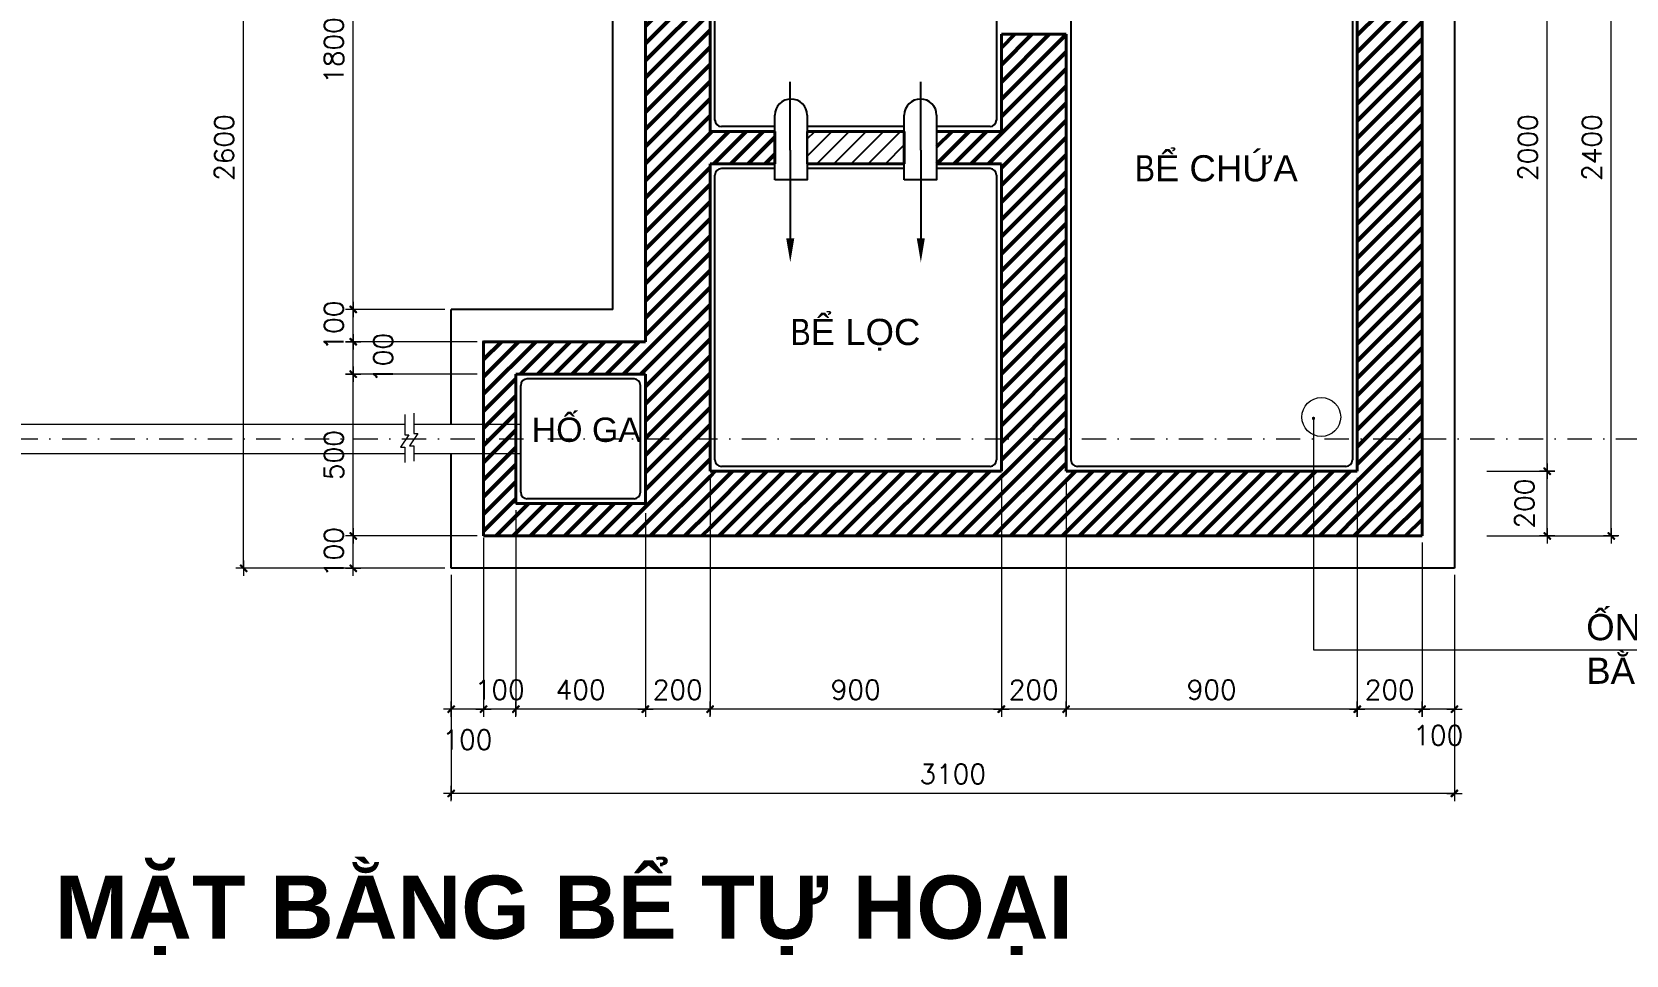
# Model space of a CAD drawing. Header units: millimetres. Extents: x 615730 to 2792744, y 139412 to 597571.
# Drawn here: x 750752 to 760604, y 271320 to 277025 of the extents above; entities that cross this region are included whole.
import ezdxf

# ---------------------------------------------------------------- set-up
doc = ezdxf.new("R2010")
doc.units = ezdxf.units.MM
doc.header["$MEASUREMENT"] = 0
doc.header["$PDMODE"] = 34
doc.linetypes.add('CENTER', pattern=[2, 1.25, -0.25, 0.25, -0.25])
doc.linetypes.add('DASHDOT', pattern=[1, 0.5, -0.25, 0, -0.25])
doc.layers.get('0').update_dxf_attribs({"lineweight": 5})
for name, color, linetype, lineweight in [('B', 4, 'Continuous', 18), ('DIM', 7, 'Continuous', 50), ('KT', 148, 'Continuous', 18), ('NETNGOAITUONG', 1, 'Continuous', 40), ('TIM TRUC', 149, 'DASHDOT', 9), ('VLIEU', 250, 'Continuous', 9)]:
    doc.layers.add(name, color=color, linetype=linetype, lineweight=lineweight)
doc.layers.add('GHICHU', color=40, linetype='Continuous')
doc.layers.add('MB', color=7, linetype='Continuous')
doc.styles.add('AVO', font='', dxfattribs={"height": 200})
doc.styles.add('DIM', font='txt.shx', dxfattribs={"height": 120})
doc.styles.get("Standard").update_dxf_attribs({"font": ''})
doc.styles.add('trung', font='', dxfattribs={"height": 250})
doc.styles.get('AVO').set_extended_font_data('VNI-Helve-Condense')
doc.styles.get('Standard').set_extended_font_data('VNI-Avo')
doc.styles.get('trung').set_extended_font_data('VNI-Helve-Condense')
doc.dimstyles.new('Copy of vu linh50', dxfattribs={"dimscale": 0, "dimtxt": 180, "dimasz": 0.3, "dimexe": 40, "dimexo": 40, "dimgap": 60, "dimtad": 1, "dimdec": 0, "dimlfac": 0.5, "dimtxsty": 'DIM', "dimblk": 'TICK', "dimcen": 250, "dimdle": 40, "dimclrd": 250, "dimclre": 250, "dimclrt": 2, "dimadec": 0, "dimazin": 0, "dimtfac": 1, "dimtdec": 0, "dimtix": 1, "dimtmove": 2, "dimatfit": 3, "dimldrblk": 'DOT', "dimfxl": 1, "dimlwd": -1, "dimlwe": -1, "dimarcsym": 0})
doc.dimstyles.new('vu linh', dxfattribs={"dimscale": 0, "dimtxt": 140, "dimasz": 30, "dimexe": 40, "dimexo": 40, "dimgap": 60, "dimtad": 1, "dimdec": 0, "dimtxsty": 'DIM', "dimblk": 'TICK', "dimcen": 250, "dimdle": 40, "dimclrd": 250, "dimclre": 250, "dimclrt": 2, "dimadec": 0, "dimazin": 0, "dimtfac": 1, "dimtdec": 0, "dimtix": 1, "dimtmove": 2, "dimatfit": 3, "dimldrblk": 'DOT', "dimfxl": 1, "dimlwd": -1, "dimlwe": -1, "dimarcsym": 0})

# ---------------------------------------------------------------- blocks, each defined once
blk = doc.blocks.new('TICK')
at = {"layer": 'B', "ltscale": 3000}
h = blk.add_hatch(color=256, dxfattribs=at)
edge = h.paths.add_edge_path()
edge.add_line((-68.75, -79.36), (-79.36, -68.75))
edge.add_arc((-68.75, -58.15), 15, 135, 225, ccw=False)
edge.add_line((-79.36, -47.54), (47.54, 79.36))
edge.add_arc((58.15, 68.75), 15, 45, 135, ccw=False)
edge.add_line((68.75, 79.36), (79.36, 68.75))
edge.add_arc((68.75, 58.15), 15, -45, 45, ccw=False)
edge.add_line((79.36, 47.54), (-47.54, -79.36))
edge.add_arc((-58.15, -68.75), 15, 225, 315, ccw=False)
for p, q in [((0, 158.16), (0, -158.16)), ((-158.16, 0), (158.16, 0))]:
    blk.add_line(p, q, dxfattribs=at)
blk = doc.blocks.new('*D718')
at = {"layer": 'DEFPOINTS', "color": 0, "ltscale": 10, "transparency": 16777216}
for p in [(759704.6, 274310.1), (760117, 274310.1), (759704.6, 273910.1)]:
    blk.add_point(p, dxfattribs=at)
at = {"layer": 'KT', "color": 250, "ltscale": 10, "transparency": 16777216}
for p, q in [((759744.6, 274310.1), (760157, 274310.1)), ((760117, 273910.4), (760117, 274309.8)), ((759744.6, 273910.1), (760157, 273910.1))]:
    blk.add_line(p, q, dxfattribs=at)
at = {"layer": 'KT', "color": 250, "ltscale": 10, "transparency": 16777216, "xscale": 0.3, "yscale": 0.3, "zscale": 0.3}
for p, rotation in [((760117, 274310.1), 90), ((760117, 273910.1), 270)]:
    blk.add_blockref('TICK', p, dxfattribs=dict(at, rotation=rotation))
at = {"layer": 'KT', "color": 2, "ltscale": 10, "transparency": 16777216, "insert": (759976.5, 274110.1), "char_height": 120, "attachment_point": 5, "rotation": 90, "style": 'DIM'}
blk.add_mtext('200', dxfattribs=at)
blk = doc.blocks.new('_DOT')
at = {"color": 0, "linetype": 'ByBlock'}
blk.add_line((-0.5, 0), (-1, 0), dxfattribs=at)
at = {"color": 0, "linetype": 'ByBlock', "const_width": 0.5}
blk.add_lwpolyline([(-0.25, 0, 1), (0.25, 0, 1)], format="xyb", close=True, dxfattribs=at)
blk = doc.blocks.new('*X631')
at = {"color": 0}
for p, q in [((59070.5, -71815), (59146.9, -71738.5)), ((59070.5, -71762), (59093.9, -71738.5)), ((59100, -71838.5), (59200, -71738.5)), ((59153, -71838.5), (59253, -71738.5)), ((59206, -71838.5), (59306, -71738.5)), ((59259.1, -71838.5), (59359.1, -71738.5)), ((59312.1, -71838.5), (59370.5, -71780.2)), ((59365.1, -71838.5), (59370.5, -71833.2))]:
    blk.add_line(p, q, dxfattribs=at)
blk = doc.blocks.new('*X630')
at = {"color": 0}
for p, q in [((58570.5, -70777), (58759, -70588.5)), ((58570.5, -70724), (58705.9, -70588.5)), ((58570.5, -70671), (58652.9, -70588.5)), ((58570.5, -70617.9), (58599.9, -70588.5)), ((58770.5, -70736.1), (58918.1, -70588.5)), ((58770.5, -70683.1), (58865, -70588.5)), ((58770.5, -70630.1), (58812, -70588.5)), ((58771.1, -70788.5), (58971.1, -70588.5)), ((58824.1, -70788.5), (59024.1, -70588.5)), ((58877.2, -70788.5), (59077.2, -70588.5)), ((58930.2, -70788.5), (59130.2, -70588.5)), ((58983.2, -70788.5), (59183.2, -70588.5)), ((59036.3, -70788.5), (59236.3, -70588.5)), ((59089.3, -70788.5), (59289.3, -70588.5)), ((59142.3, -70788.5), (59342.3, -70588.5)), ((59195.4, -70788.5), (59395.4, -70588.5)), ((59248.4, -70788.5), (59448.4, -70588.5)), ((59301.4, -70788.5), (59501.4, -70588.5)), ((59354.5, -70788.5), (59554.5, -70588.5)), ((59407.5, -70788.5), (59607.5, -70588.5)), ((59460.5, -70788.5), (59660.5, -70588.5)), ((59513.6, -70788.5), (59713.6, -70588.5)), ((59566.6, -70788.5), (59766.6, -70588.5)), ((59619.6, -70788.5), (59819.6, -70588.5)), ((59670.5, -70843.8), (59925.7, -70588.5)), ((59670.5, -70790.7), (59872.7, -70588.5)), ((59678.7, -70888.5), (59978.7, -70588.5)), ((59731.8, -70888.5), (60031.8, -70588.5)), ((59884.8, -70788.5), (60084.8, -70588.5)), ((59937.8, -70788.5), (60137.8, -70588.5)), ((59990.9, -70788.5), (60190.9, -70588.5)), ((60043.9, -70788.5), (60243.9, -70588.5)), ((60096.9, -70788.5), (60296.9, -70588.5)), ((60150, -70788.5), (60350, -70588.5)), ((60203, -70788.5), (60403, -70588.5)), ((60256, -70788.5), (60456, -70588.5)), ((60309.1, -70788.5), (60509.1, -70588.5)), ((60362.1, -70788.5), (60562.1, -70588.5)), ((60415.1, -70788.5), (60615.1, -70588.5)), ((60468.2, -70788.5), (60668.2, -70588.5)), ((60521.2, -70788.5), (60721.2, -70588.5)), ((60574.2, -70788.5), (60770.5, -70592.3)), ((60770.5, -70592.3), (60774.2, -70588.5)), ((60770.5, -70645.3), (60827.3, -70588.5)), ((60770.5, -70698.4), (60880.3, -70588.5)), ((60770.5, -70751.4), (60933.3, -70588.5)), ((58570.5, -70830.1), (58770.5, -70630.1)), ((60770.5, -70804.4), (60970.5, -70604.4)), ((58570.5, -70883.1), (58770.5, -70683.1)), ((60627.3, -70788.5), (60770.5, -70645.3)), ((60770.5, -70857.5), (60970.5, -70657.5)), ((58570.5, -70936.1), (58770.5, -70736.1)), ((60680.3, -70788.5), (60770.5, -70698.4)), ((60770.5, -70910.5), (60970.5, -70710.5)), ((58570.5, -70989.2), (58770.5, -70789.2)), ((60733.3, -70788.5), (60770.5, -70751.4)), ((60770.5, -70963.5), (60970.5, -70763.5)), ((59784.8, -70888.5), (59870.5, -70802.9)), ((60770.5, -71016.6), (60970.5, -70816.6)), ((58570.5, -71042.2), (58770.5, -70842.2)), ((59837.8, -70888.5), (59870.5, -70855.9)), ((60770.5, -71069.6), (60970.5, -70869.6)), ((58570.5, -71095.2), (58770.5, -70895.2)), ((60770.5, -71122.6), (60970.5, -70922.6)), ((58570.5, -71148.3), (58770.5, -70948.3)), ((60770.5, -71175.7), (60970.5, -70975.7)), ((58570.5, -71201.3), (58770.5, -71001.3)), ((60770.5, -71228.7), (60970.5, -71028.7)), ((58570.5, -71254.3), (58770.5, -71054.3)), ((59670.5, -71215), (59846.9, -71038.5)), ((59670.5, -71162), (59793.9, -71038.5)), ((59670.5, -71108.9), (59740.9, -71038.5)), ((59670.5, -71055.9), (59687.8, -71038.5)), ((59670.5, -71268), (59870.5, -71068)), ((60770.5, -71281.7), (60970.5, -71081.7)), ((58570.5, -71307.4), (58770.5, -71107.4)), ((59703, -71288.5), (59870.5, -71121.1)), ((60770.5, -71334.8), (60970.5, -71134.8)), ((58570.5, -71360.4), (58770.5, -71160.4)), ((59756, -71288.5), (59870.5, -71174.1)), ((58570.5, -71413.4), (58770.5, -71213.4)), ((59809.1, -71288.5), (59870.5, -71227.1)), ((60770.5, -71387.8), (60970.5, -71187.8)), ((58570.5, -71466.5), (58770.5, -71266.5)), ((59862.1, -71288.5), (59870.5, -71280.2)), ((60770.5, -71440.8), (60970.5, -71240.8)), ((58570.5, -71519.5), (58770.5, -71319.5)), ((60770.5, -71493.9), (60970.5, -71293.9)), ((58570.5, -71572.5), (58770.5, -71372.5)), ((60770.5, -71546.9), (60970.5, -71346.9)), ((58570.5, -71625.6), (58770.5, -71425.6)), ((60770.5, -71599.9), (60970.5, -71399.9)), ((58570.5, -71678.6), (58770.5, -71478.6)), ((59670.5, -71586.2), (59818.2, -71438.5)), ((59670.5, -71533.2), (59765.1, -71438.5)), ((59670.5, -71480.2), (59712.1, -71438.5)), ((59670.5, -71639.3), (59870.5, -71439.3)), ((60770.5, -71653), (60970.5, -71453)), ((59670.5, -71692.3), (59870.5, -71492.3)), ((60770.5, -71706), (60970.5, -71506)), ((58570.5, -71731.6), (58770.5, -71531.6)), ((59577.3, -71838.5), (59870.5, -71545.3)), ((60770.5, -71759), (60970.5, -71559)), ((58570.5, -71784.7), (58770.5, -71584.7)), ((59630.3, -71838.5), (59870.5, -71598.4)), ((60770.5, -71812.1), (60970.5, -71612.1)), ((58570.5, -71837.7), (58770.5, -71637.7)), ((59670.5, -71851.4), (59870.5, -71651.4)), ((60770.5, -71865.1), (60970.5, -71665.1)), ((58570.5, -71890.7), (58770.5, -71690.7)), ((59670.5, -71904.4), (59870.5, -71704.4)), ((60770.5, -71918.1), (60970.5, -71718.1)), ((58570.5, -71996.8), (58828.7, -71738.5)), ((58570.5, -71943.8), (58775.7, -71738.5)), ((58781.8, -71838.5), (58881.8, -71738.5)), ((58834.8, -71838.5), (58934.8, -71738.5)), ((58887.8, -71838.5), (58970.5, -71755.9)), ((59470.5, -71786.2), (59518.2, -71738.5)), ((59471.2, -71838.5), (59571.2, -71738.5)), ((59524.2, -71838.5), (59624.2, -71738.5)), ((59670.5, -71957.5), (59870.5, -71757.5)), ((60770.5, -71971.2), (60970.5, -71771.2)), ((58940.9, -71838.5), (58970.5, -71808.9)), ((59670.5, -72010.5), (59870.5, -71810.5)), ((60770.5, -72024.2), (60970.5, -71824.2)), ((58570.5, -72049.8), (58770.5, -71849.8)), ((59670.5, -72063.5), (59870.5, -71863.5)), ((58570.5, -72102.9), (58770.5, -71902.9)), ((59670.5, -72116.6), (59870.5, -71916.6)), ((60770.5, -72077.2), (60970.5, -71877.2)), ((58570.5, -72155.9), (58770.5, -71955.9)), ((59670.5, -72169.6), (59870.5, -71969.6)), ((60770.5, -72130.3), (60970.5, -71930.3)), ((58570.5, -72208.9), (58770.5, -72008.9)), ((60770.5, -72183.3), (60970.5, -71983.3)), ((58570.5, -72262), (58770.5, -72062)), ((59670.5, -72222.6), (59870.5, -72022.6)), ((60770.5, -72236.3), (60970.5, -72036.3)), ((58570.5, -72315), (58770.5, -72115)), ((59670.5, -72275.7), (59870.5, -72075.7)), ((60770.5, -72289.4), (60970.5, -72089.4)), ((58570.5, -72368), (58770.5, -72168)), ((59670.5, -72328.7), (59870.5, -72128.7)), ((60770.5, -72342.4), (60970.5, -72142.4)), ((59670.5, -72381.7), (59870.5, -72181.7)), ((60770.5, -72395.4), (60970.5, -72195.4)), ((58570.5, -72421.1), (58770.5, -72221.1)), ((59670.5, -72434.8), (59870.5, -72234.8)), ((60770.5, -72448.5), (60970.5, -72248.5)), ((58570.5, -72474.1), (58770.5, -72274.1)), ((59670.5, -72487.8), (59870.5, -72287.8)), ((60770.5, -72501.5), (60970.5, -72301.5)), ((58570.5, -72527.1), (58770.5, -72327.1)), ((59670.5, -72540.8), (59870.5, -72340.8)), ((60770.5, -72554.5), (60970.5, -72354.5)), ((58070.5, -72549.8), (58231.8, -72388.5)), ((58070.5, -72496.8), (58178.7, -72388.5)), ((58070.5, -72443.8), (58125.7, -72388.5)), ((58070.5, -72390.7), (58072.7, -72388.5)), ((58184.8, -72488.5), (58284.8, -72388.5)), ((58237.8, -72488.5), (58337.8, -72388.5)), ((58290.9, -72488.5), (58390.9, -72388.5)), ((58343.9, -72488.5), (58443.9, -72388.5)), ((58396.9, -72488.5), (58496.9, -72388.5)), ((58450, -72488.5), (58550, -72388.5)), ((58570.5, -72580.2), (58770.5, -72380.2)), ((59670.5, -72593.9), (59870.5, -72393.9)), ((60770.5, -72607.5), (60970.5, -72407.5)), ((58503, -72488.5), (58570.5, -72421.1)), ((58570.5, -72633.2), (58770.5, -72433.2)), ((59670.5, -72646.9), (59870.5, -72446.9)), ((60770.5, -72660.6), (60970.5, -72460.6)), ((58070.5, -72602.9), (58170.5, -72502.9)), ((58556, -72488.5), (58570.5, -72474.1)), ((58570.5, -72686.2), (58770.5, -72486.2)), ((59670.5, -72699.9), (59870.5, -72499.9)), ((60770.5, -72713.6), (60970.5, -72513.6)), ((58070.5, -72655.9), (58170.5, -72555.9)), ((58570.5, -72739.3), (58770.5, -72539.3)), ((59670.5, -72753), (59870.5, -72553)), ((58070.5, -72708.9), (58170.5, -72608.9)), ((58570.5, -72792.3), (58770.5, -72592.3)), ((59487.9, -72988.5), (59870.5, -72606)), ((60770.5, -72766.6), (60970.5, -72566.6)), ((58070.5, -72762), (58170.5, -72662)), ((58570.5, -72845.3), (58770.5, -72645.3)), ((59540.9, -72988.5), (59870.5, -72659)), ((60770.5, -72819.7), (60970.5, -72619.7)), ((58570.5, -72898.4), (58770.5, -72698.4)), ((59594, -72988.5), (59870.5, -72712.1)), ((60770.5, -72872.7), (60970.5, -72672.7)), ((58070.5, -72815), (58170.5, -72715)), ((58570.5, -72951.4), (58770.5, -72751.4)), ((60770.5, -72925.7), (60970.5, -72725.7)), ((58070.5, -72868), (58170.5, -72768)), ((58586.3, -72988.5), (58770.5, -72804.4)), ((58770.5, -72804.4), (58786.3, -72788.5)), ((58770.5, -72857.5), (58839.4, -72788.5)), ((58770.5, -72910.5), (58892.4, -72788.5)), ((58770.5, -72963.5), (58945.4, -72788.5)), ((58798.5, -72988.5), (58998.5, -72788.5)), ((58851.5, -72988.5), (59051.5, -72788.5)), ((58904.5, -72988.5), (59104.5, -72788.5)), ((58957.6, -72988.5), (59157.6, -72788.5)), ((59010.6, -72988.5), (59210.6, -72788.5)), ((59063.6, -72988.5), (59263.6, -72788.5)), ((59116.7, -72988.5), (59316.7, -72788.5)), ((59169.7, -72988.5), (59369.7, -72788.5)), ((59222.7, -72988.5), (59422.7, -72788.5)), ((59275.8, -72988.5), (59475.8, -72788.5)), ((59328.8, -72988.5), (59528.8, -72788.5)), ((59381.8, -72988.5), (59581.8, -72788.5)), ((59434.9, -72988.5), (59634.9, -72788.5)), ((59647, -72988.5), (59870.5, -72765.1)), ((59700, -72988.5), (59900, -72788.5)), ((59753.1, -72988.5), (59953.1, -72788.5)), ((59806.1, -72988.5), (60006.1, -72788.5)), ((59859.1, -72988.5), (60059.1, -72788.5)), ((59912.2, -72988.5), (60112.2, -72788.5)), ((59965.2, -72988.5), (60165.2, -72788.5)), ((60018.2, -72988.5), (60218.2, -72788.5)), ((60071.3, -72988.5), (60271.3, -72788.5)), ((60124.3, -72988.5), (60324.3, -72788.5)), ((60177.3, -72988.5), (60377.3, -72788.5)), ((60230.4, -72988.5), (60430.4, -72788.5)), ((60283.4, -72988.5), (60483.4, -72788.5)), ((60336.4, -72988.5), (60536.4, -72788.5)), ((60389.5, -72988.5), (60589.5, -72788.5)), ((60442.5, -72988.5), (60642.5, -72788.5)), ((60495.5, -72988.5), (60695.5, -72788.5)), ((60548.6, -72988.5), (60748.6, -72788.5)), ((60770.5, -72978.8), (60970.5, -72778.8)), ((58070.5, -72921.1), (58170.5, -72821.1)), ((58639.4, -72988.5), (58770.5, -72857.5)), ((60601.6, -72988.5), (60770.5, -72819.7)), ((60813.7, -72988.5), (60970.5, -72831.8)), ((58070.5, -72974.1), (58170.5, -72874.1)), ((58109.1, -72988.5), (58209.1, -72888.5)), ((58162.1, -72988.5), (58262.1, -72888.5)), ((58215.1, -72988.5), (58315.1, -72888.5)), ((58268.2, -72988.5), (58368.2, -72888.5)), ((58321.2, -72988.5), (58421.2, -72888.5)), ((58374.2, -72988.5), (58474.2, -72888.5)), ((58427.3, -72988.5), (58527.3, -72888.5)), ((58480.3, -72988.5), (58570.5, -72898.4)), ((60654.6, -72988.5), (60770.5, -72872.7)), ((60866.8, -72988.5), (60970.5, -72884.8)), ((58533.3, -72988.5), (58570.5, -72951.4)), ((58692.4, -72988.5), (58770.5, -72910.5)), ((60707.7, -72988.5), (60770.5, -72925.7)), ((60919.8, -72988.5), (60970.5, -72937.9)), ((58745.4, -72988.5), (58770.5, -72963.5)), ((60760.7, -72988.5), (60770.5, -72978.8))]:
    blk.add_line(p, q, dxfattribs=at)
blk = doc.blocks.new('*D641')
at = {"layer": 'DEFPOINTS', "color": 0, "ltscale": 10, "transparency": 16777216}
for p in [(759756.6, 278710.1), (760512.6, 278710.1), (759756.6, 273910.1)]:
    blk.add_point(p, dxfattribs=at)
at = {"layer": 'KT', "color": 250, "ltscale": 10, "transparency": 16777216}
for p, q in [((759796.6, 278710.1), (760552.6, 278710.1)), ((760512.6, 273910.4), (760512.6, 278709.8)), ((759796.6, 273910.1), (760552.6, 273910.1))]:
    blk.add_line(p, q, dxfattribs=at)
at = {"layer": 'KT', "color": 250, "ltscale": 10, "transparency": 16777216, "xscale": 0.3, "yscale": 0.3, "zscale": 0.3}
for p, rotation in [((760512.6, 278710.1), 90), ((760512.6, 273910.1), 270)]:
    blk.add_blockref('TICK', p, dxfattribs=dict(at, rotation=rotation))
at = {"layer": 'KT', "color": 2, "ltscale": 10, "transparency": 16777216, "insert": (760392.6, 276310.1), "char_height": 120, "attachment_point": 5, "rotation": 90, "style": 'DIM'}
blk.add_mtext('2400', dxfattribs=at)
blk = doc.blocks.new('*D642')
at = {"layer": 'DEFPOINTS', "color": 0, "ltscale": 10, "transparency": 16777216}
for p in [(759704.6, 278310.1), (760117, 278310.1), (759704.6, 274310.1)]:
    blk.add_point(p, dxfattribs=at)
at = {"layer": 'KT', "color": 250, "ltscale": 10, "transparency": 16777216}
for p, q in [((759744.6, 278310.1), (760157, 278310.1)), ((760117, 274310.4), (760117, 278309.8)), ((759744.6, 274310.1), (760157, 274310.1))]:
    blk.add_line(p, q, dxfattribs=at)
at = {"layer": 'KT', "color": 250, "ltscale": 10, "transparency": 16777216, "xscale": 0.3, "yscale": 0.3, "zscale": 0.3}
for p, rotation in [((760117, 278310.1), 90), ((760117, 274310.1), 270)]:
    blk.add_blockref('TICK', p, dxfattribs=dict(at, rotation=rotation))
at = {"layer": 'KT', "color": 2, "ltscale": 10, "transparency": 16777216, "insert": (759997, 276310.1), "char_height": 120, "attachment_point": 5, "rotation": 90, "style": 'DIM'}
blk.add_mtext('2000', dxfattribs=at)
blk = doc.blocks.new('*D643')
at = {"layer": 'DEFPOINTS', "color": 0, "ltscale": 10, "transparency": 16777216}
for p in [(759343.2, 273910.1), (759543.2, 273710.1), (759343.2, 272839.6)]:
    blk.add_point(p, dxfattribs=at)
at = {"layer": 'KT', "color": 250, "ltscale": 10, "transparency": 16777216}
for p, q in [((759343.2, 273870.1), (759343.2, 272799.6)), ((759543.2, 273670.1), (759543.2, 272799.6)), ((759542.9, 272839.6), (759343.5, 272839.6))]:
    blk.add_line(p, q, dxfattribs=at)
at = {"layer": 'KT', "color": 250, "ltscale": 10, "transparency": 16777216, "xscale": 0.3, "yscale": 0.3, "zscale": 0.3, "rotation": 180}
blk.add_blockref('TICK', (759343.2, 272839.6), dxfattribs=at)
at = {"layer": 'KT', "color": 250, "ltscale": 10, "transparency": 16777216, "xscale": 0.3, "yscale": 0.3, "zscale": 0.3}
blk.add_blockref('TICK', (759543.2, 272839.6), dxfattribs=at)
at = {"layer": 'KT', "color": 2, "ltscale": 10, "transparency": 16777216, "insert": (759443.2, 272677.7), "char_height": 120, "attachment_point": 5, "style": 'DIM'}
blk.add_mtext('100', dxfattribs=at)
blk = doc.blocks.new('*D644')
at = {"layer": 'DEFPOINTS', "color": 0, "ltscale": 10, "transparency": 16777216}
for p in [(758943.2, 274310.1), (759343.2, 273910.1), (758943.2, 272839.6)]:
    blk.add_point(p, dxfattribs=at)
at = {"layer": 'KT', "color": 250, "ltscale": 10, "transparency": 16777216}
for p, q in [((758943.2, 274270.1), (758943.2, 272799.6)), ((759343.2, 273870.1), (759343.2, 272799.6)), ((759342.9, 272839.6), (758943.5, 272839.6))]:
    blk.add_line(p, q, dxfattribs=at)
at = {"layer": 'KT', "color": 250, "ltscale": 10, "transparency": 16777216, "xscale": 0.3, "yscale": 0.3, "zscale": 0.3, "rotation": 180}
blk.add_blockref('TICK', (758943.2, 272839.6), dxfattribs=at)
at = {"layer": 'KT', "color": 250, "ltscale": 10, "transparency": 16777216, "xscale": 0.3, "yscale": 0.3, "zscale": 0.3}
blk.add_blockref('TICK', (759343.2, 272839.6), dxfattribs=at)
at = {"layer": 'KT', "color": 2, "ltscale": 10, "transparency": 16777216, "insert": (759143.2, 272959.6), "char_height": 120, "attachment_point": 5, "style": 'DIM'}
blk.add_mtext('200', dxfattribs=at)
blk = doc.blocks.new('*D645')
at = {"layer": 'DEFPOINTS', "color": 0, "ltscale": 10, "transparency": 16777216}
for p in [(757143.2, 274310.1), (758943.2, 274310.1), (757143.2, 272839.6)]:
    blk.add_point(p, dxfattribs=at)
at = {"layer": 'KT', "color": 250, "ltscale": 10, "transparency": 16777216}
for p, q in [((757143.2, 274270.1), (757143.2, 272799.6)), ((758943.2, 274270.1), (758943.2, 272799.6)), ((758942.9, 272839.6), (757143.5, 272839.6))]:
    blk.add_line(p, q, dxfattribs=at)
at = {"layer": 'KT', "color": 250, "ltscale": 10, "transparency": 16777216, "xscale": 0.3, "yscale": 0.3, "zscale": 0.3, "rotation": 180}
blk.add_blockref('TICK', (757143.2, 272839.6), dxfattribs=at)
at = {"layer": 'KT', "color": 250, "ltscale": 10, "transparency": 16777216, "xscale": 0.3, "yscale": 0.3, "zscale": 0.3}
blk.add_blockref('TICK', (758943.2, 272839.6), dxfattribs=at)
at = {"layer": 'KT', "color": 2, "ltscale": 10, "transparency": 16777216, "insert": (758043.2, 272959.6), "char_height": 120, "attachment_point": 5, "style": 'DIM'}
blk.add_mtext('900', dxfattribs=at)
blk = doc.blocks.new('*D646')
at = {"layer": 'DEFPOINTS', "color": 0, "ltscale": 10, "transparency": 16777216}
for p in [(756743.2, 274310.1), (757143.2, 274310.1), (756743.2, 272839.6)]:
    blk.add_point(p, dxfattribs=at)
at = {"layer": 'KT', "color": 250, "ltscale": 10, "transparency": 16777216}
for p, q in [((756743.2, 274270.1), (756743.2, 272799.6)), ((757143.2, 274270.1), (757143.2, 272799.6)), ((756742.9, 272839.6), (756742.6, 272839.6)), ((757143.2, 272839.6), (756743.2, 272839.6)), ((757143.5, 272839.6), (757143.8, 272839.6))]:
    blk.add_line(p, q, dxfattribs=at)
at = {"layer": 'KT', "color": 250, "ltscale": 10, "transparency": 16777216, "xscale": 0.3, "yscale": 0.3, "zscale": 0.3}
blk.add_blockref('TICK', (756743.2, 272839.6), dxfattribs=at)
at = {"layer": 'KT', "color": 250, "ltscale": 10, "transparency": 16777216, "xscale": 0.3, "yscale": 0.3, "zscale": 0.3, "rotation": 180}
blk.add_blockref('TICK', (757143.2, 272839.6), dxfattribs=at)
at = {"layer": 'KT', "color": 2, "ltscale": 10, "transparency": 16777216, "insert": (756943.2, 272959.6), "char_height": 120, "attachment_point": 5, "style": 'DIM'}
blk.add_mtext('200', dxfattribs=at)
blk = doc.blocks.new('*D647')
at = {"layer": 'DEFPOINTS', "color": 0, "ltscale": 10, "transparency": 16777216}
for p in [(754943.2, 274310.1), (756743.2, 274310.1), (754943.2, 272839.6)]:
    blk.add_point(p, dxfattribs=at)
at = {"layer": 'KT', "color": 250, "ltscale": 10, "transparency": 16777216}
for p, q in [((754943.2, 274270.1), (754943.2, 272799.6)), ((756743.2, 274270.1), (756743.2, 272799.6)), ((756742.9, 272839.6), (754943.5, 272839.6))]:
    blk.add_line(p, q, dxfattribs=at)
at = {"layer": 'KT', "color": 250, "ltscale": 10, "transparency": 16777216, "xscale": 0.3, "yscale": 0.3, "zscale": 0.3, "rotation": 180}
blk.add_blockref('TICK', (754943.2, 272839.6), dxfattribs=at)
at = {"layer": 'KT', "color": 250, "ltscale": 10, "transparency": 16777216, "xscale": 0.3, "yscale": 0.3, "zscale": 0.3}
blk.add_blockref('TICK', (756743.2, 272839.6), dxfattribs=at)
at = {"layer": 'KT', "color": 2, "ltscale": 10, "transparency": 16777216, "insert": (755843.2, 272959.6), "char_height": 120, "attachment_point": 5, "style": 'DIM'}
blk.add_mtext('900', dxfattribs=at)
blk = doc.blocks.new('*D648')
at = {"layer": 'DEFPOINTS', "color": 0, "ltscale": 10, "transparency": 16777216}
for p in [(754943.2, 274310.1), (754543.2, 274090.5), (754543.2, 272839.6)]:
    blk.add_point(p, dxfattribs=at)
at = {"layer": 'KT', "color": 250, "ltscale": 10, "transparency": 16777216}
for p, q in [((754943.2, 274270.1), (754943.2, 272799.6)), ((754543.2, 274050.5), (754543.2, 272799.6)), ((754542.9, 272839.6), (754542.6, 272839.6)), ((754943.2, 272839.6), (754543.2, 272839.6)), ((754943.5, 272839.6), (754943.8, 272839.6))]:
    blk.add_line(p, q, dxfattribs=at)
at = {"layer": 'KT', "color": 250, "ltscale": 10, "transparency": 16777216, "xscale": 0.3, "yscale": 0.3, "zscale": 0.3}
blk.add_blockref('TICK', (754543.2, 272839.6), dxfattribs=at)
at = {"layer": 'KT', "color": 250, "ltscale": 10, "transparency": 16777216, "xscale": 0.3, "yscale": 0.3, "zscale": 0.3, "rotation": 180}
blk.add_blockref('TICK', (754943.2, 272839.6), dxfattribs=at)
at = {"layer": 'KT', "color": 2, "ltscale": 10, "transparency": 16777216, "insert": (754743.2, 272959.6), "char_height": 120, "attachment_point": 5, "style": 'DIM'}
blk.add_mtext('200', dxfattribs=at)
blk = doc.blocks.new('*D649')
at = {"layer": 'DEFPOINTS', "color": 0, "ltscale": 10, "transparency": 16777216}
for p in [(753743.2, 274110.1), (754543.2, 274090.5), (753743.2, 272839.6)]:
    blk.add_point(p, dxfattribs=at)
at = {"layer": 'KT', "color": 250, "ltscale": 10, "transparency": 16777216}
for p, q in [((753743.2, 274070.1), (753743.2, 272799.6)), ((754543.2, 274050.5), (754543.2, 272799.6)), ((754542.9, 272839.6), (753743.5, 272839.6))]:
    blk.add_line(p, q, dxfattribs=at)
at = {"layer": 'KT', "color": 250, "ltscale": 10, "transparency": 16777216, "xscale": 0.3, "yscale": 0.3, "zscale": 0.3, "rotation": 180}
blk.add_blockref('TICK', (753743.2, 272839.6), dxfattribs=at)
at = {"layer": 'KT', "color": 250, "ltscale": 10, "transparency": 16777216, "xscale": 0.3, "yscale": 0.3, "zscale": 0.3}
blk.add_blockref('TICK', (754543.2, 272839.6), dxfattribs=at)
at = {"layer": 'KT', "color": 2, "ltscale": 10, "transparency": 16777216, "insert": (754143.2, 272959.6), "char_height": 120, "attachment_point": 5, "style": 'DIM'}
blk.add_mtext('400', dxfattribs=at)
blk = doc.blocks.new('*D650')
at = {"layer": 'DEFPOINTS', "color": 0, "ltscale": 10, "transparency": 16777216}
for p in [(753743.2, 274110.1), (753543.2, 273939), (753543.2, 272839.6)]:
    blk.add_point(p, dxfattribs=at)
at = {"layer": 'KT', "color": 250, "ltscale": 10, "transparency": 16777216}
for p, q in [((753743.2, 274070.1), (753743.2, 272799.6)), ((753543.2, 273899), (753543.2, 272799.6)), ((753542.9, 272839.6), (753542.6, 272839.6)), ((753743.2, 272839.6), (753543.2, 272839.6)), ((753743.5, 272839.6), (753743.8, 272839.6))]:
    blk.add_line(p, q, dxfattribs=at)
at = {"layer": 'KT', "color": 250, "ltscale": 10, "transparency": 16777216, "xscale": 0.3, "yscale": 0.3, "zscale": 0.3}
blk.add_blockref('TICK', (753543.2, 272839.6), dxfattribs=at)
at = {"layer": 'KT', "color": 250, "ltscale": 10, "transparency": 16777216, "xscale": 0.3, "yscale": 0.3, "zscale": 0.3, "rotation": 180}
blk.add_blockref('TICK', (753743.2, 272839.6), dxfattribs=at)
at = {"layer": 'KT', "color": 2, "ltscale": 10, "transparency": 16777216, "insert": (753643.2, 272959.6), "char_height": 120, "attachment_point": 5, "style": 'DIM'}
blk.add_mtext('100', dxfattribs=at)
blk = doc.blocks.new('*D651')
at = {"layer": 'DEFPOINTS', "color": 0, "ltscale": 10, "transparency": 16777216}
for p in [(753543.2, 273939), (753343.2, 273710.1), (753343.2, 272839.6)]:
    blk.add_point(p, dxfattribs=at)
at = {"layer": 'KT', "color": 250, "ltscale": 10, "transparency": 16777216}
for p, q in [((753543.2, 273899), (753543.2, 272799.6)), ((753343.2, 273670.1), (753343.2, 272799.6)), ((753542.9, 272839.6), (753343.5, 272839.6))]:
    blk.add_line(p, q, dxfattribs=at)
at = {"layer": 'KT', "color": 250, "ltscale": 10, "transparency": 16777216, "xscale": 0.3, "yscale": 0.3, "zscale": 0.3, "rotation": 180}
blk.add_blockref('TICK', (753343.2, 272839.6), dxfattribs=at)
at = {"layer": 'KT', "color": 250, "ltscale": 10, "transparency": 16777216, "xscale": 0.3, "yscale": 0.3, "zscale": 0.3}
blk.add_blockref('TICK', (753543.2, 272839.6), dxfattribs=at)
at = {"layer": 'KT', "color": 2, "ltscale": 10, "transparency": 16777216, "insert": (753443.2, 272651), "char_height": 120, "attachment_point": 5, "style": 'DIM'}
blk.add_mtext('100', dxfattribs=at)
blk = doc.blocks.new('*D655')
at = {"layer": 'DEFPOINTS', "color": 0, "ltscale": 10, "transparency": 16777216}
for p in [(753343.2, 273670.1), (759543.2, 273670.1), (753343.2, 272319.1)]:
    blk.add_point(p, dxfattribs=at)
at = {"layer": 'KT', "color": 250, "ltscale": 10, "transparency": 16777216}
for p, q in [((753343.2, 273630.1), (753343.2, 272279.1)), ((759543.2, 273630.1), (759543.2, 272279.1)), ((759542.9, 272319.1), (753343.5, 272319.1))]:
    blk.add_line(p, q, dxfattribs=at)
at = {"layer": 'KT', "color": 250, "ltscale": 10, "transparency": 16777216, "xscale": 0.3, "yscale": 0.3, "zscale": 0.3, "rotation": 180}
blk.add_blockref('TICK', (753343.2, 272319.1), dxfattribs=at)
at = {"layer": 'KT', "color": 250, "ltscale": 10, "transparency": 16777216, "xscale": 0.3, "yscale": 0.3, "zscale": 0.3}
blk.add_blockref('TICK', (759543.2, 272319.1), dxfattribs=at)
at = {"layer": 'KT', "color": 2, "ltscale": 10, "transparency": 16777216, "insert": (756443.2, 272439.1), "char_height": 120, "attachment_point": 5, "style": 'DIM'}
blk.add_mtext('3100', dxfattribs=at)
blk = doc.blocks.new('*D660')
at = {"layer": 'DEFPOINTS', "color": 0, "ltscale": 10, "transparency": 16777216}
for p in [(752737.8, 273910), (753543.2, 273910), (753343.2, 273710.1)]:
    blk.add_point(p, dxfattribs=at)
at = {"layer": 'KT', "color": 250, "ltscale": 10, "transparency": 16777216}
for p, q in [((753503.2, 273910), (752697.8, 273910)), ((752737.8, 273910.3), (752737.8, 273910.6)), ((752737.8, 273710.1), (752737.8, 273910)), ((753303.2, 273710.1), (752697.8, 273710.1)), ((752737.8, 273709.8), (752737.8, 273709.5))]:
    blk.add_line(p, q, dxfattribs=at)
at = {"layer": 'KT', "color": 250, "ltscale": 10, "transparency": 16777216, "xscale": 0.3, "yscale": 0.3, "zscale": 0.3}
for p, rotation in [((752737.8, 273910), 270), ((752737.8, 273710.1), 90)]:
    blk.add_blockref('TICK', p, dxfattribs=dict(at, rotation=rotation))
at = {"layer": 'KT', "color": 2, "ltscale": 10, "transparency": 16777216, "insert": (752617.8, 273810.1), "char_height": 120, "attachment_point": 5, "rotation": 90, "style": 'DIM'}
blk.add_mtext('100', dxfattribs=at)
blk = doc.blocks.new('*D661')
at = {"layer": 'DEFPOINTS', "color": 0, "ltscale": 10, "transparency": 16777216}
for p in [(752737.8, 274910.1), (753543.2, 274910.1), (753543.2, 273910)]:
    blk.add_point(p, dxfattribs=at)
at = {"layer": 'KT', "color": 250, "ltscale": 10, "transparency": 16777216}
for p, q in [((753503.2, 274910.1), (752697.8, 274910.1)), ((752737.8, 273910.3), (752737.8, 274909.8)), ((753503.2, 273910), (752697.8, 273910))]:
    blk.add_line(p, q, dxfattribs=at)
at = {"layer": 'KT', "color": 250, "ltscale": 10, "transparency": 16777216, "xscale": 0.3, "yscale": 0.3, "zscale": 0.3}
for p, rotation in [((752737.8, 274910.1), 90), ((752737.8, 273910), 270)]:
    blk.add_blockref('TICK', p, dxfattribs=dict(at, rotation=rotation))
at = {"layer": 'KT', "color": 2, "ltscale": 10, "transparency": 16777216, "insert": (752617.8, 274410.1), "char_height": 120, "attachment_point": 5, "rotation": 90, "style": 'DIM'}
blk.add_mtext('500', dxfattribs=at)
blk = doc.blocks.new('*D662')
at = {"layer": 'DEFPOINTS', "color": 0, "ltscale": 10, "transparency": 16777216}
for p in [(752737.8, 275110.1), (753543.2, 275110.1), (753543.2, 274910.1)]:
    blk.add_point(p, dxfattribs=at)
at = {"layer": 'KT', "color": 250, "ltscale": 10, "transparency": 16777216}
for p, q in [((753503.2, 275110.1), (752697.8, 275110.1)), ((752737.8, 274910.4), (752737.8, 275109.8)), ((753503.2, 274910.1), (752697.8, 274910.1))]:
    blk.add_line(p, q, dxfattribs=at)
at = {"layer": 'KT', "color": 250, "ltscale": 10, "transparency": 16777216, "xscale": 0.3, "yscale": 0.3, "zscale": 0.3}
for p, rotation in [((752737.8, 275110.1), 90), ((752737.8, 274910.1), 270)]:
    blk.add_blockref('TICK', p, dxfattribs=dict(at, rotation=rotation))
at = {"layer": 'KT', "color": 2, "ltscale": 10, "transparency": 16777216, "insert": (752922.8, 275010.1), "char_height": 120, "attachment_point": 5, "rotation": 90, "style": 'DIM'}
blk.add_mtext('100', dxfattribs=at)
blk = doc.blocks.new('*D663')
at = {"layer": 'DEFPOINTS', "color": 0, "ltscale": 10, "transparency": 16777216}
for p in [(752737.8, 278710.1), (754543.2, 278710.1), (753543.2, 275110.1)]:
    blk.add_point(p, dxfattribs=at)
at = {"layer": 'KT', "color": 250, "ltscale": 10, "transparency": 16777216}
for p, q in [((754503.2, 278710.1), (752697.8, 278710.1)), ((752737.8, 275110.4), (752737.8, 278709.8)), ((753503.2, 275110.1), (752697.8, 275110.1))]:
    blk.add_line(p, q, dxfattribs=at)
at = {"layer": 'KT', "color": 250, "ltscale": 10, "transparency": 16777216, "xscale": 0.3, "yscale": 0.3, "zscale": 0.3}
for p, rotation in [((752737.8, 278710.1), 90), ((752737.8, 275110.1), 270)]:
    blk.add_blockref('TICK', p, dxfattribs=dict(at, rotation=rotation))
at = {"layer": 'KT', "color": 2, "ltscale": 10, "transparency": 16777216, "insert": (752617.8, 276910.1), "char_height": 120, "attachment_point": 5, "rotation": 90, "style": 'DIM'}
blk.add_mtext('1800', dxfattribs=at)
blk = doc.blocks.new('*D665')
at = {"layer": 'DEFPOINTS', "color": 0, "ltscale": 10, "transparency": 16777216}
for p in [(752737.8, 275310.1), (753343.2, 275310.1), (753343.2, 275110.1)]:
    blk.add_point(p, dxfattribs=at)
at = {"layer": 'KT', "color": 250, "ltscale": 10, "transparency": 16777216}
for p, q in [((753303.2, 275310.1), (752697.8, 275310.1)), ((752737.8, 275310.4), (752737.8, 275310.7)), ((752737.8, 275110.1), (752737.8, 275310.1)), ((753303.2, 275110.1), (752697.8, 275110.1)), ((752737.8, 275109.8), (752737.8, 275109.5))]:
    blk.add_line(p, q, dxfattribs=at)
at = {"layer": 'KT', "color": 250, "ltscale": 10, "transparency": 16777216, "xscale": 0.3, "yscale": 0.3, "zscale": 0.3}
for p, rotation in [((752737.8, 275310.1), 270), ((752737.8, 275110.1), 90)]:
    blk.add_blockref('TICK', p, dxfattribs=dict(at, rotation=rotation))
at = {"layer": 'KT', "color": 2, "ltscale": 10, "transparency": 16777216, "insert": (752617.8, 275210.1), "char_height": 120, "attachment_point": 5, "rotation": 90, "style": 'DIM'}
blk.add_mtext('100', dxfattribs=at)
blk = doc.blocks.new('*D666')
at = {"layer": 'DEFPOINTS', "color": 0, "ltscale": 10, "transparency": 16777216}
for p in [(752060.4, 278910.1), (753000.5, 278910.1), (753000.5, 273710.1)]:
    blk.add_point(p, dxfattribs=at)
at = {"layer": 'KT', "color": 250, "ltscale": 10, "transparency": 16777216}
for p, q in [((752960.5, 278910.1), (752020.4, 278910.1)), ((752060.4, 273710.4), (752060.4, 278909.8)), ((752960.5, 273710.1), (752020.4, 273710.1))]:
    blk.add_line(p, q, dxfattribs=at)
at = {"layer": 'KT', "color": 250, "ltscale": 10, "transparency": 16777216, "xscale": 0.3, "yscale": 0.3, "zscale": 0.3}
for p, rotation in [((752060.4, 278910.1), 90), ((752060.4, 273710.1), 270)]:
    blk.add_blockref('TICK', p, dxfattribs=dict(at, rotation=rotation))
at = {"layer": 'KT', "color": 2, "ltscale": 10, "transparency": 16777216, "insert": (751940.4, 276310.1), "char_height": 120, "attachment_point": 5, "rotation": 90, "style": 'DIM'}
blk.add_mtext('2600', dxfattribs=at)

msp = doc.modelspace()

# ---------------------------------------------------------------- linework, layer by layer
at = {"layer": 'KT', "ltscale": 10}
for p, q in [((749232.4, 274600.1), (753057.2, 274600.1)), ((753112.7, 274600.1), (753773.2, 274600.1)), ((749230.9, 274420.1), (753057.2, 274420.1)), ((753112.7, 274420.1), (753773.2, 274420.1))]:
    msp.add_line(p, q, dxfattribs=at)
msp.add_circle((758720.4, 274645.1), 120, dxfattribs=at)
at = {"layer": 'MB', "color": 2}
for p, q in [((754343.2, 275310.1), (754343.2, 278910.1)), ((759543.2, 278910.1), (759543.2, 273710.1)), ((754343.2, 275310.1), (753343.2, 275310.1)), ((753343.2, 274600.1), (753343.2, 275310.1)), ((753343.2, 273710.1), (753343.2, 274420.1)), ((759543.2, 273710.1), (753343.2, 273710.1))]:
    msp.add_line(p, q, dxfattribs=at)
at = {"layer": 'MB', "color": 1}
for p, q in [((754973.2, 276480.1), (754973.2, 278240.1)), ((756713.2, 278240.1), (756713.2, 276480.1)), ((757173.2, 278240.1), (757173.2, 274380.1)), ((758913.2, 278240.1), (758913.2, 275074.6)), ((755343.2, 276440.1), (755013.2, 276440.1)), ((756143.2, 276440.1), (755543.2, 276440.1)), ((756673.2, 276440.1), (756343.2, 276440.1)), ((755343.2, 276180.1), (755013.2, 276180.1)), ((756143.2, 276180.1), (755543.2, 276180.1)), ((756673.2, 276180.1), (756343.2, 276180.1)), ((754973.2, 274380.1), (754973.2, 276140.1)), ((756713.2, 276140.1), (756713.2, 274380.1)), ((758913.2, 275074.6), (758913.2, 274380.1)), ((753773.2, 274180.1), (753773.2, 274840.1)), ((754473.2, 274880.1), (753813.2, 274880.1)), ((754513.2, 274180.1), (754513.2, 274840.1)), ((756673.2, 274340.1), (755013.2, 274340.1)), ((758873.2, 274340.1), (757213.2, 274340.1)), ((754473.2, 274140.1), (753813.2, 274140.1))]:
    msp.add_line(p, q, dxfattribs=at)
at = {"layer": 'MB', "color": 5}
for p, q in [((755438.7, 276294.8), (755438.7, 276716.5)), ((756245.6, 276294.8), (756245.6, 276716.5)), ((755438.7, 276294.8), (755438.7, 275717.6)), ((756245.6, 276294.8), (756245.6, 275717.6))]:
    msp.add_line(p, q, dxfattribs=at)
at = {"layer": 'MB', "color": 6}
for p, q in [((755543.2, 276210.1), (755543.2, 276410.1)), ((756343.2, 276410.1), (756343.2, 276210.1))]:
    msp.add_line(p, q, dxfattribs=at)
at = {"layer": 'MB', "color": 2}
for points in [[(755343.2, 276110.1), (755343.2, 276510.1)], [(755543.2, 276510.1), (755543.2, 276110.1), (755343.2, 276110.1)], [(756143.2, 276110.1), (756143.2, 276510.1)], [(756343.2, 276510.1), (756343.2, 276110.1), (756143.2, 276110.1)]]:
    msp.add_lwpolyline(points, dxfattribs=at)
at = {"layer": 'MB', "color": 5}
for points in [[(755438.7, 275750.2, 50, 0, 0), (755438.7, 275601.3, 0, 0, 0)], [(756245.6, 275750.2, 50, 0, 0), (756245.6, 275601.3, 0, 0, 0)]]:
    msp.add_lwpolyline(points, format="xyseb", dxfattribs=at)
at = {"layer": 'MB', "color": 2}
for centre in [(755443.2, 276510.1), (756243.2, 276510.1)]:
    msp.add_arc(centre, 100, 0, 180, dxfattribs=at)
at = {"layer": 'MB', "color": 1}
for centre, start, end in [((755013.2, 276480.1), 180, 270), ((756673.2, 276480.1), 270, 0), ((755013.2, 276140.1), 90, 180), ((756673.2, 276140.1), 0, 90), ((753813.2, 274840.1), 90, 180), ((754473.2, 274840.1), 0, 90), ((755013.2, 274380.1), 180, 270), ((756673.2, 274380.1), 270, 0), ((757213.2, 274380.1), 180, 270), ((753813.2, 274180.1), 180, 270), ((754473.2, 274180.1), 270, 0)]:
    msp.add_arc(centre, 40, start, end, dxfattribs=at)
at = {"layer": 'MB', "color": 5}
msp.add_arc((758873.2, 274380.1), 40, 270, 0, dxfattribs=at)
at = {"layer": 'NETNGOAITUONG'}
for p, q in [((754543.2, 275110.1), (754543.2, 278710.1)), ((759343.2, 278710.1), (759343.2, 273910.1)), ((754943.2, 276410.1), (754943.2, 278310.1)), ((758943.2, 278310.1), (758943.2, 274310.1)), ((756743.2, 277010.1), (757143.2, 277010.1)), ((756743.2, 277010.1), (756743.2, 276410.1)), ((757143.2, 277010.1), (757143.2, 274310.1)), ((755343.2, 276410.1), (754943.2, 276410.1)), ((755343.2, 276210.1), (755343.2, 276410.1)), ((756143.2, 276410.1), (755543.2, 276410.1)), ((756143.2, 276410.1), (756143.2, 276210.1)), ((756743.2, 276410.1), (756343.2, 276410.1)), ((754943.2, 274310.1), (754943.2, 276210.1)), ((755343.2, 276210.1), (754943.2, 276210.1)), ((756143.2, 276210.1), (755543.2, 276210.1)), ((756743.2, 276210.1), (756343.2, 276210.1)), ((756743.2, 276210.1), (756743.2, 274310.1)), ((754543.2, 275110.1), (753543.2, 275110.1)), ((753543.2, 273910.1), (753543.2, 275110.1)), ((753743.2, 274110.1), (753743.2, 274910.1)), ((754543.2, 274910.1), (753743.2, 274910.1)), ((754543.2, 274110.1), (754543.2, 274910.1)), ((756743.2, 274310.1), (754943.2, 274310.1)), ((758943.2, 274310.1), (757143.2, 274310.1)), ((754543.2, 274110.1), (753743.2, 274110.1)), ((759343.2, 273910.1), (753543.2, 273910.1))]:
    msp.add_line(p, q, dxfattribs=at)
at = {"layer": 'TIM TRUC', "color": 5, "ltscale": 300}
msp.add_lwpolyline([(746136.9, 274510.6), (760761.3, 274510.6)], dxfattribs=at)
at = {"layer": 'VLIEU', "color": 0, "ltscale": 10}
for points in [[(753057.2, 274661.1), (753057.2, 274534.7), (753082.2, 274534.7), (753029.2, 274458.3), (753057.2, 274458.3), (753057.2, 274363.5)], [(753112.7, 274668.9), (753112.7, 274542.5), (753137.6, 274542.5), (753084.6, 274466.1), (753112.7, 274466.1), (753112.7, 274371.3)]]:
    msp.add_lwpolyline(points, dxfattribs=at)

# ---------------------------------------------------------------- block references
at = {"layer": 'DIM', "ltscale": 2, "xscale": 2, "yscale": 2, "zscale": 2}
msp.add_blockref('*X630', (637402.3, 419887.2), dxfattribs=at)
at = {"layer": 'MB', "color": 1, "xscale": 2, "yscale": 2, "zscale": 2}
msp.add_blockref('*X631', (637402.3, 419887.2), dxfattribs=at)

# ---------------------------------------------------------------- texts
at = {"color": 1, "linetype": 'CENTER', "insert": (753840.7, 274641.4), "char_height": 150, "width": 6180, "attachment_point": 1, "style": 'trung'}
msp.add_mtext('{\\fArial|b0|i0|c0|p34;\\C4;HỐ GA}', dxfattribs=at)
at = {"insert": (757186, 271319.8), "char_height": 390, "width": 26392.6, "attachment_point": 9}
msp.add_mtext('{\\fArial|b1|i0|c0|p34;MẶT BẰNG BỂ TỰ HOẠI}', dxfattribs=at)
at = {"layer": 'GHICHU', "char_height": 161.7, "width": 4320.085, "attachment_point": 7, "style": 'AVO'}
for s, insert in [('{\\C4;B\\fArial|b0|i0|c0|p34;Ể CHỨA}', (757568.9, 276099)), ('{\\C4;B\\fArial|b0|i0|c0|p34;Ể LỌC}', (755441.3, 275054.2)), ('{\\fArial|b0|i0|c0|p34;\\C3;ỐNG THÔNG HƠI\\PBẰNG NHỰA\\fVNI-Avo|b0|i0|c0|p2; D=30}', (760357.9, 272960.5))]:
    msp.add_mtext(s, dxfattribs=dict(at, insert=insert))

# ---------------------------------------------------------------- dimensions: what is measured, and where the dimension line sits
at = {"layer": 'KT', "ltscale": 10}
for base, p1, p2, picture, middle in [((752060.4, 278910.1), (753000.5, 273710.1), (753000.5, 278910.1), '*D666', (751940.4, 276310.1)), ((752737.8, 278710.1), (753543.2, 275110.1), (754543.2, 278710.1), '*D663', (752617.8, 276910.1)), ((752737.8, 275310.1), (753343.2, 275110.1), (753343.2, 275310.1), '*D665', (752617.8, 275210.1)), ((752737.8, 274910.1), (753543.2, 273910), (753543.2, 274910.1), '*D661', (752617.8, 274410.1)), ((752737.8, 273910), (753343.2, 273710.1), (753543.2, 273910), '*D660', (752617.8, 273810.1))]:
    dim = msp.add_linear_dim(base=base, p1=p1, p2=p2, angle=90, dimstyle='Copy of vu linh50', override={"dimscale": 1}, dxfattribs=at)
    dim.commit()
    dim.dimension.update_dxf_attribs({"geometry": picture, "text_midpoint": middle})
for base, p1, p2, text, picture, middle in [((760512.6, 278710.1), (759756.6, 273910.1), (759756.6, 278710.1), '2400', '*D641', (760392.6, 276310.1)), ((760117, 278310.1), (759704.6, 274310.1), (759704.6, 278310.1), '2000', '*D642', (759997, 276310.1))]:
    dim = msp.add_linear_dim(base=base, p1=p1, p2=p2, angle=90, text=text, dimstyle='Copy of vu linh50', override={"dimscale": 1}, dxfattribs=at)
    dim.commit()
    dim.dimension.update_dxf_attribs({"geometry": picture, "text_midpoint": middle})
dim = msp.add_linear_dim(base=(752737.8, 275110.1), p1=(753543.2, 274910.1), p2=(753543.2, 275110.1), angle=90, dimstyle='Copy of vu linh50', override={"dimscale": 1}, dxfattribs=at)
dim.commit()
dim.dimension.update_dxf_attribs({"geometry": '*D662', "text_midpoint": (752922.8, 275010.1), "dimtype": 160})
for base, p1, p2, picture, middle in [((754543.2, 272839.6), (754943.2, 274310.1), (754543.2, 274090.5), '*D648', (754743.2, 272959.6)), ((754943.2, 272839.6), (756743.2, 274310.1), (754943.2, 274310.1), '*D647', (755843.2, 272959.6)), ((756743.2, 272839.6), (757143.2, 274310.1), (756743.2, 274310.1), '*D646', (756943.2, 272959.6)), ((757143.2, 272839.6), (758943.2, 274310.1), (757143.2, 274310.1), '*D645', (758043.2, 272959.6)), ((758943.2, 272839.6), (759343.2, 273910.1), (758943.2, 274310.1), '*D644', (759143.2, 272959.6)), ((753543.2, 272839.6), (753743.2, 274110.1), (753543.2, 273939), '*D650', (753643.2, 272959.6)), ((753743.2, 272839.6), (754543.2, 274090.5), (753743.2, 274110.1), '*D649', (754143.2, 272959.6)), ((753343.2, 272319.1), (759543.2, 273670.1), (753343.2, 273670.1), '*D655', (756443.2, 272439.1))]:
    dim = msp.add_linear_dim(base=base, p1=p1, p2=p2, dimstyle='Copy of vu linh50', override={"dimscale": 1}, dxfattribs=at)
    dim.commit()
    dim.dimension.update_dxf_attribs({"geometry": picture, "text_midpoint": middle})
dim = msp.add_linear_dim(base=(760117, 274310.1), p1=(759704.6, 273910.1), p2=(759704.6, 274310.1), angle=90, text='200', dimstyle='Copy of vu linh50', override={"dimscale": 1}, dxfattribs=at)
dim.commit()
dim.dimension.update_dxf_attribs({"geometry": '*D718', "text_midpoint": (759976.5, 274110.1), "dimtype": 160})
for base, p1, p2, picture, middle in [((753343.2, 272839.6), (753543.2, 273939), (753343.2, 273710.1), '*D651', (753443.2, 272651)), ((759343.2, 272839.6), (759543.2, 273710.1), (759343.2, 273910.1), '*D643', (759443.2, 272677.7))]:
    dim = msp.add_linear_dim(base=base, p1=p1, p2=p2, dimstyle='Copy of vu linh50', override={"dimscale": 1}, dxfattribs=at)
    dim.commit()
    dim.dimension.update_dxf_attribs({"geometry": picture, "text_midpoint": middle, "dimtype": 160})

# ---------------------------------------------------------------- leaders
msp.add_leader([(758672.5, 274636.7), (758672.5, 273206.4), (762210.2, 273206.4)], dimstyle='vu linh', override={"dimscale": 1, "dimasz": 20, "dimtad": 0}, dxfattribs=at)

doc.saveas('drawing.dxf')
